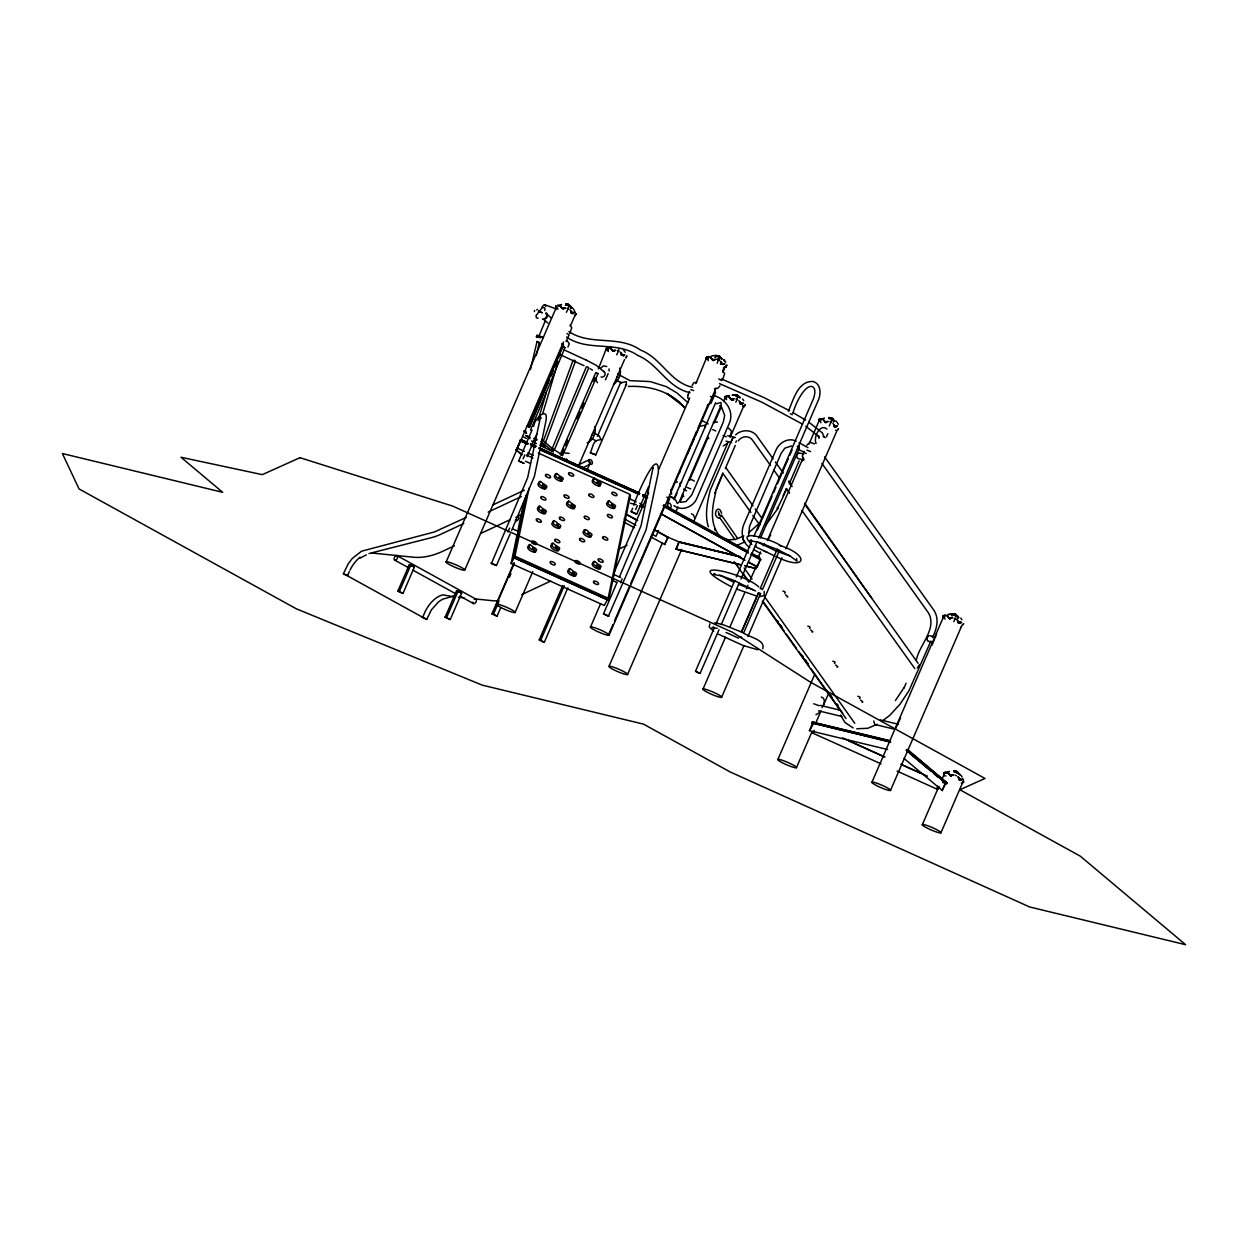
<?xml version="1.0" encoding="UTF-8"?>
<svg xmlns="http://www.w3.org/2000/svg" width="1248" height="1248" viewBox="0 0 1248 1248"><rect width="100%" height="100%" fill="white"/><g stroke="black" fill="none" stroke-linecap="round" stroke-linejoin="round"><path stroke-width="1.5" d="M525.938 431.995L525.954 431.215M609.149 371.03L608.962 368.924M593.845 432.853L599.134 435.802L601.146 439.748C592.909 439.826 593.642 445.037 590.382 452.79L595.78 454.88L626.434 384.322L626.278 381.654L621.161 382.808L616.59 380.281M943.769 774.166L944.112 772.528L944.252 773.978M932.1 645.091L936.515 633.812M758.644 538.122L817.986 400.967C821.044 394.742 821.402 383.885 813.197 381.529C797.768 380.453 793.229 400.795 788.33 411.138M718.302 511.555L719.285 514.987M612.628 351.265L613.954 351.218A10.811 8.596 -76.4 0 1 614.609 350.875M712.639 360.376L713.965 360.329M731.11 399.703L731.203 399.266A10.218 1.31 23.4 0 1 733.59 400.218M825.178 422.464L826.504 422.417L825.568 422.198M949.322 618.79L952.38 617.838L948.62 618.025M950.18 775.772L951.506 775.741A10.811 8.596 -76.4 0 1 952.832 775.102M928.886 635.794L927.404 637.135L927.139 639.959A2.714 2.168 -76.4 0 0 927.857 640.973M596.996 594.578L607.558 599.336L604.313 605.498L511.118 563.472L516.968 535.314M517.748 531.554L523.973 501.509M513.084 557.388L514.956 556.187L608.15 598.198L608.65 600.319L513.084 557.388L525.158 499.184M526.001 495.316L513.146 557.263L608.65 600.319L630.458 495.191M514.956 556.187L529.074 488.155M608.15 598.198L629.71 494.255L538.278 453.04M715.853 491.837C712.187 507.172 709.254 522.584 719.347 535.782M873.678 720.985L874.879 724.464L894.754 729.269M530.431 369.595L537.061 341.453L539.292 342.498L536.297 355.54M945.812 781.732L946.702 783.744L906.079 750.11M646.573 497.375L645.856 495.846L647.041 497.375M760.765 588.463L762.434 589.602L779.454 550.462L777.145 549.416L789.516 555.61L796.988 561.179L796.505 558.464M781.357 545.844C780.016 546.281 777.956 543.847 780.655 545.688C811.138 555.89 805.397 571.662 775.819 556.374M538.044 420.514L546.296 392.621M551.242 375.882L552.895 370.297M542.646 413.899L558.043 361.795M596.326 377.692L596.201 380.905L597.558 382.746M509.605 528.091L507.952 531.976M517.031 536.328L516.812 537.389L518.622 534.3M622.159 578.838L620.506 582.722M534.347 311.579L534.706 310.424M343.387 573.784L348.005 575.874L343.387 573.784L348.27 563.753L352.279 558.433L361.514 551.21L434.444 531.96L466.362 517.358M426.8 619.242L422.152 617.245L426.785 619.32L431.371 609.898L438.61 601.723L442.728 599.165L454.272 595.951M643.313 504.941L639.772 503.35M646.402 496.189L646.885 497.11M694.184 522.304L693.28 521.539M714.355 627.682L695.51 671.252L697.414 672.485L700.128 673.343L718.988 629.772M700.128 673.343L695.51 671.252M811.793 732.701L881.088 763.87M518.638 460.902L524.129 463.382L518.606 461.011L532.007 430.045M541.039 418.361L540.509 416.91L527.67 477.641L491.416 563.534L496.439 565.5L510.136 533.863M524.784 454.927L523.115 458.812M496.439 565.5L490.948 563.02M648.554 486.704L636.683 514.129L631.16 511.758L632.674 508.232M634.156 504.8C630.224 511.368 659.1 440.06 658.351 472.415L646.043 529.963L608.384 616.184L603.47 613.876L617.183 582.145M637.338 505.674L635.653 509.558M636.683 514.129L631.192 511.649M608.993 616.247L603.502 613.766M802.355 460.918L802.667 459.919M561.694 307.616A10.811 1.232 -65.7 0 1 561.538 308.147L565.282 307.96L562.255 308.428L563.55 308.864A10.811 8.596 -76.4 0 1 564.876 308.225M611.926 350.516L615.685 350.329L612.69 350.797L613.33 351.25M623.392 354.526A10.811 1.232 -65.7 0 1 623.095 355.54L620.334 352.154L622.456 355.212L621.286 354.572A10.811 9.844 -50 0 0 621.036 353.824M711.953 359.627L715.712 359.44L712.717 359.908L713.263 360.625M723.107 364.65L720.346 361.265L721.438 362.419M730.579 398.424A10.811 1.232 -65.7 0 1 730.423 398.954L734.183 398.767L731.141 399.235L728.692 396.536L731.749 399.953M741.749 403.447A10.811 1.232 -65.7 0 1 741.593 403.978L738.832 400.592M824.491 421.699L828.235 421.512L825.256 421.98L825.802 422.713M955.048 618.727L953.831 621.66M959.946 622.534A10.811 1.232 -65.7 0 1 959.79 623.064L957.029 619.679M949.494 775.024L953.254 774.836L950.258 775.304L950.804 776.022M960.82 779.516A10.811 1.232 -65.7 0 1 960.664 780.047L957.887 776.662L960.024 779.719L958.682 779.548M569.759 333.372L571.771 327.787L570.055 325.26M687.913 395.195L687.679 397.878L689.239 399.485M679.91 486.47L680.02 483.226L681.673 482.196M671.642 494.239L670.956 489.637M714.932 493.272L715.307 492.211M553.379 449.701L554.362 449.951L588.713 367.832L587.839 367.006L586.388 366.818L552.068 448.874M543.613 440.372L573.004 360.516L574.704 360.282L575.406 361.343L545.314 443.118M687.944 395.132L689.536 391.373M536.328 315.26L541.866 308.131A6.38 2.636 -52.6 0 1 544.721 310.518M567.731 309.566L566.389 312.296M618.119 351.936L616.684 354.76M736.616 400.374L735.836 402.184M528.902 427.315L562.723 346.429L563.628 347.022M715.681 490.511L722.951 473.226L715.962 490.48M762.746 648.726C765.851 639.756 748.597 637.135 743.636 632.986L760.547 593.502L758.425 592.894L741.515 632.174M606.091 349.861L607.324 347.677M724.573 398.299L725.806 396.115L724.807 397.691L725.899 398.533L724.823 397.706C725.244 394.805 724.027 398.923 725.4 397.66L725.182 397.909M715.4 403.244L673.795 499.403L675.589 499.84L677.29 503.459L679.286 501.868L721.11 405.194L720.97 402.527L716.43 403.744L715.572 402.917M714.589 493.319L715.026 492.242M760.578 537.904L799.328 448.328L799.188 445.676L797.285 446.41M932.412 637.525C936.78 629.304 939.494 618.587 933.878 610.241L824.585 456.877M529.168 427.346L549.354 379.096M550.852 375.523L553.098 370.157M554.596 366.584L556.826 361.218M529.402 427.44L549.557 379.236M551.054 375.664L553.285 370.313M554.783 366.74L557.014 361.39M558.511 357.817L560.009 354.245M530.478 430.123L564.938 347.693L563.659 347.038M725.306 468.577L735.275 445.411M783.042 496.049L786.583 488.654L783.354 496.158M789.188 484.021L799.141 460.855M916.313 660.161C919.074 645.138 937.139 629.257 928.715 613.283L821.917 463.414M927.092 637.868L927.451 637.057M930.868 641.098L908.887 690.893L899.948 704.262L889.746 715.385L883.584 720.034M679.13 473.366L680.004 471.354M687.695 453.508L689.77 448.687M691.158 445.458L693.935 439.031M695.323 435.817L699.598 425.896M349.315 571.615L347.49 575.827L422.666 617.292L424.492 613.08A23.93 14.18 -61.1 0 1 439.717 595.92L442.666 594.859L454.459 596.856M397.878 591.068L409.282 564.736L410.795 565.094L414.383 567.076L402.995 593.424L397.878 591.068L402.995 593.424M399.391 591.443L410.795 565.094M538.902 336.32L545.251 320.908M446.191 561.865L556.499 306.977M524.41 451.339L517.171 448.141L520.322 440.887L527.545 444.07M464.693 570.196A10.218 1.31 23.4 0 0 452.213 563.316A10.218 1.31 23.4 0 0 449.42 564.58A10.218 1.31 23.4 0 0 464.693 570.196L563.425 342.046M570.367 326.009L574.22 317.101M445.146 617.152L456.55 590.803L458.047 591.162L461.651 593.159L450.247 619.507L445.146 617.152L450.247 619.507M527.108 425.927L527.904 426.613L563.503 344.526L561.6 343.84M446.659 617.51L458.047 591.162M527.108 456.534L536.749 434.242M511.649 530.353L534.394 476.393L545.813 421.668C549.198 404.929 534.347 418.205 533.629 426.442M595.764 372.637L560.165 454.724L562.505 455.692L598.042 373.558L595.904 372.746M500.854 607.386L497.047 616.169L491.946 613.829L513.989 562.879M496.579 604.204L514.316 563.207M561.366 454.475L563.675 449.14M565.219 445.567L567.528 440.216M576.794 418.829L579.883 411.7M581.412 408.143L583.736 402.792M592.987 381.404L594.532 377.832M598.385 368.924L606.544 348.02M491.946 613.829L493.444 614.188L498.763 601.895M509.418 577.294L510.931 573.784M605.467 379.844L608.15 373.636M515.065 612.55A10.218 1.31 23.4 0 0 502.585 605.67A10.218 1.31 23.4 0 0 499.793 606.918A10.218 1.31 23.4 0 0 515.065 612.55L532.802 571.553M578.323 466.378L624.593 359.44M598.182 434.476L620.88 382.044L621.161 382.808M587.215 469.794L590.616 461.932M567.887 587.792L544.315 642.252L542.802 641.893L539.214 639.896L562.77 585.437M539.214 639.896L540.712 640.271L564.283 585.796M590.538 626.933L600.6 603.673M613.766 573.253L648.601 492.742M658.679 469.482L689.645 397.909M695.838 383.588L706.337 358.363L707.413 359.206M619.476 576.872L641.02 525.845L653.063 467.657L653.234 468.421M608.291 635.31L612.94 624.577M614.484 621.005L629.195 587.012M630.755 583.424L664.045 506.485M671.018 490.386L696.571 431.34M698.116 427.752L708.178 404.492M722.888 370.5L724.448 366.928M609.024 635.279A10.218 1.31 23.4 0 0 596.56 628.384A10.218 1.31 23.4 0 0 593.767 629.647A10.218 1.31 23.4 0 0 609.024 635.279L715.884 388.346M722.857 372.247L725.166 366.881M667.649 503.443L669.646 498.841M711.251 402.714L715.556 392.574L714.558 388.861M722.608 379.688L724.636 373.604L722.748 371.124M658.523 530.509L656.011 536.328L652.657 534.472M609.008 666.26L662.438 542.786M675.605 512.366L677.929 506.984M680.254 501.618L683.358 494.458M689.551 480.152L708.131 437.19M714.324 422.885L721.297 406.77M723.622 401.404L725.166 397.831A10.218 1.31 23.4 0 1 725.899 397.784M667.056 536.89L679.474 542.038L735.275 555.516M668.023 537.295L664.607 544.487L668.023 537.295L654.514 529.838M741.437 565.032L675.932 549.089L679.068 541.819L740.532 556.686M676.26 549.276L679.068 541.819M729.924 437.206L731.546 431.122L728.52 428.142M627.51 674.606A10.218 1.31 23.4 0 0 615.03 667.727A10.218 1.31 23.4 0 0 612.238 668.975A10.218 1.31 23.4 0 0 627.51 674.606L681.72 549.338M693.326 522.491L728.177 441.948M730.501 436.582L743.668 406.162M792.948 413.244C795.397 403.65 804.242 385.663 811.668 386.396C816.145 387.332 815.162 394.259 813.306 399.048L754.01 536.063M715.868 624.203L734.744 580.57M736.289 576.997L751.702 541.398M757.396 530.088L772.044 496.252M773.588 492.695L775.897 487.344M777.442 483.787L788.221 458.858M789.766 455.302L792.074 449.951M721.25 624.546L739.378 582.644M740.922 579.088L757.099 541.679M759.252 554.954L760.578 551.912M804.133 451.277L802.355 456.16L803.899 459.373M703.061 689.021L725.525 637.12M730.174 626.387L744.884 592.394M746.429 588.806L747.973 585.234M749.533 581.662L756.491 565.547M767.333 540.509L802.948 458.188M809.141 443.882L819.874 418.86M768.253 539.417L770.749 534.721M756.881 566.795L760.297 559.603L757.162 566.873L748.426 562.146M758.472 592.8L741.437 631.94L743.231 632.908M760.219 588.541L777.145 549.416M826.488 436.847L827.83 433.742M721.562 697.351A10.218 1.31 23.4 0 0 709.082 690.472A10.218 1.31 23.4 0 0 706.29 691.735A10.218 1.31 23.4 0 0 721.562 697.351L744.011 645.466M747.895 636.511L781.966 557.794M785.834 548.839L836.94 430.747M777.91 759.408L814.804 674.17M890.713 742.248L811.606 722.842L813.727 722.186M813.29 723.84L809.562 730.751L812.401 723.325M822.026 707.6C824.148 704.761 826.207 698.24 821.278 696.992M796.411 767.754A10.218 1.31 23.4 0 0 783.931 760.859A10.218 1.31 23.4 0 0 781.139 762.122A10.218 1.31 23.4 0 0 796.411 767.754L811.777 732.233M815.615 723.356L820.997 710.923M823.306 705.588L827.908 694.933M812.963 733.231L814.211 730.33M871.978 782.153L943.582 616.684A10.811 9.844 -50 0 1 944.346 616.356M895.424 728.754L900.588 717.881M890.464 790.499A10.218 1.31 23.4 0 0 877.984 783.619A10.218 1.31 23.4 0 0 875.191 784.867A10.218 1.31 23.4 0 0 890.464 790.499L962.068 625.03M936.64 788.986L937.888 786.084M922.397 824.554L937.544 789.547M942.084 779.048L944.362 773.791M939.198 786.599L937.81 789.516L897.078 771.077M942.334 780.78L945.266 783.245L942.115 790.514L945.656 783.385M940.898 832.884A10.218 1.31 23.4 0 0 928.418 826.004A10.218 1.31 23.4 0 0 925.626 827.268A10.218 1.31 23.4 0 0 940.898 832.884L962.099 783.884M743.309 537.389L742.856 539.542L744.214 541.554M676.915 493.272L674.653 498.358L670.472 496.33M777.239 508.357L777.707 507.312M692.125 385.382L693.919 382.621L696.774 382.387M719.987 385.726L717.787 388.393L715.51 388.362M782.87 497.266L777.426 508.529M903.958 688.1L906.079 683.233M566.03 341.5L569.119 334.87L567.013 333.528M838.048 429.577L838.516 428.641L837.923 429.796M563.456 344.62L562.302 344.464M597.995 373.651L597.168 373.667M806.77 445.177L810.092 442.276L814.492 443.867M763.214 545.813L764.54 543.972M545.532 487.406A2.48 1.139 27.7 0 1 546 488.498L545.875 488.748A2.48 1.139 27.7 0 1 544.643 488.982L544.128 488.873A4.789 2.2 27.7 0 1 538.949 486.19A4.789 2.2 27.7 0 1 538.762 483.163L540.337 481.385L544.268 484.474M544.175 488.873L545.501 487.344A2.48 1.139 27.7 0 0 546.718 487.141L546.858 486.876A2.48 1.139 27.7 0 0 544.284 484.474M556.717 473.538L555.984 473.694A4.789 2.2 27.7 0 0 556.187 476.705A4.789 2.2 27.7 0 0 561.366 479.388L561.881 479.497A2.48 1.139 27.7 0 0 563.082 479.294L563.238 479.029A2.48 1.139 27.7 0 0 560.664 476.627L556.717 473.538L555.126 475.316A4.789 2.2 27.7 0 0 555.329 478.343A4.789 2.2 27.7 0 0 560.508 481.026L561.023 481.135A2.48 1.139 27.7 0 0 562.224 480.917L562.38 480.652A2.48 1.139 27.7 0 0 562.208 479.95M538.933 507.796L539.791 506.173L543.722 509.262A2.48 1.139 27.7 0 1 546.312 511.649L546.172 511.898A2.48 1.139 27.7 0 1 544.955 512.132L544.487 512.023A4.789 2.2 27.7 0 1 539.261 509.34A4.789 2.2 27.7 0 1 539.058 506.314L539.791 506.173M511.118 563.472L514.363 557.31L554.798 575.546M542.974 512.32L541.85 512.257M560.555 481.026L561.413 479.388M538.2 507.952A4.789 2.2 27.7 0 0 538.403 510.962A4.789 2.2 27.7 0 0 543.582 513.646L544.487 512.023M529.183 546.172L530.041 544.549L533.972 547.638A2.48 1.139 27.7 0 1 536.562 550.025L536.437 550.274A2.48 1.139 27.7 0 1 535.205 550.508L534.737 550.399A4.789 2.2 27.7 0 1 529.526 547.716A4.789 2.2 27.7 0 1 529.324 544.69L530.041 544.549M533.114 549.26L533.972 547.638M528.466 546.328A4.789 2.2 27.7 0 0 528.668 549.338A4.789 2.2 27.7 0 0 533.832 552.022L534.737 550.399M559.744 527.218A2.48 1.139 27.7 0 1 559.9 527.92L559.775 528.169A2.48 1.139 27.7 0 1 558.558 528.403L558.09 528.294A4.789 2.2 27.7 0 1 552.864 525.611A4.789 2.2 27.7 0 1 552.661 522.584L553.379 522.444C553.535 518.778 559.822 523.973 557.31 525.517M574.361 508.513A2.48 1.139 27.7 0 1 573.16 508.716L572.692 508.607A4.789 2.2 27.7 0 1 567.466 505.924A4.789 2.2 27.7 0 1 567.263 502.913L568.854 501.134L572.785 504.223A2.48 1.139 27.7 0 1 575.375 506.61L575.234 506.86A2.48 1.139 27.7 0 1 574.018 507.094L573.55 506.984A4.789 2.2 27.7 0 1 568.324 504.301A4.789 2.2 27.7 0 1 568.121 501.275L568.854 501.134M558.09 528.294L559.416 526.765A2.48 1.139 27.7 0 0 560.617 526.547L560.758 526.297A2.48 1.139 27.7 0 0 558.199 523.895M553.098 543.254L552.38 543.395A4.789 2.2 27.7 0 0 552.583 546.406A4.789 2.2 27.7 0 0 557.762 549.089L558.277 549.214A2.48 1.139 27.7 0 0 559.478 548.995L559.634 548.73A2.48 1.139 27.7 0 0 557.06 546.343L553.098 543.254L551.522 545.033A4.789 2.2 27.7 0 0 551.725 548.044A4.789 2.2 27.7 0 0 556.904 550.727L557.419 550.836A2.48 1.139 27.7 0 0 558.62 550.618L558.776 550.368A2.48 1.139 27.7 0 0 558.605 549.65M572.052 507.281L571.132 507.328M572.692 508.607L573.55 506.984M556.187 547.966L557.045 546.328M594.594 478.374L593.861 478.53A4.789 2.2 27.7 0 0 594.064 481.541A4.789 2.2 27.7 0 0 599.243 484.224L599.758 484.333A2.48 1.139 27.7 0 0 600.959 484.115L601.115 483.865A2.48 1.139 27.7 0 0 598.541 481.463L594.594 478.374L593.003 480.152A4.789 2.2 27.7 0 0 593.206 483.163A4.789 2.2 27.7 0 0 598.385 485.846L598.9 485.971A2.48 1.139 27.7 0 0 600.101 485.753M556.951 550.727L557.809 549.089M597.73 482.945C600.101 481.775 594.469 483.101 598.525 481.463M598.432 485.846L599.29 484.224M590.944 535.938A2.48 1.139 27.7 0 1 591.115 536.656L590.975 536.89A2.48 1.139 27.7 0 1 589.758 537.124L589.29 537.014A4.789 2.2 27.7 0 1 584.064 534.331A4.789 2.2 27.7 0 1 583.861 531.32L584.594 531.164C584.735 527.498 591.037 532.709 588.526 534.253M575.281 574.61A2.48 1.139 27.7 0 1 575.749 575.718L575.609 575.968A2.48 1.139 27.7 0 1 574.392 576.186L573.924 576.077A4.789 2.2 27.7 0 1 568.698 573.394A4.789 2.2 27.7 0 1 568.495 570.383L570.086 568.604L574.018 571.693A2.48 1.139 27.7 0 1 576.607 574.08L576.467 574.33A2.48 1.139 27.7 0 1 575.25 574.564L574.735 574.439A4.789 2.2 27.7 0 1 569.556 571.771A4.789 2.2 27.7 0 1 569.353 568.745L570.086 568.604M589.29 537.014L590.616 535.501A2.48 1.139 27.7 0 0 591.817 535.283L591.973 535.018A2.48 1.139 27.7 0 0 589.399 532.631M614.531 508.295A2.48 1.139 27.7 0 1 613.33 508.513L612.862 508.404A4.789 2.2 27.7 0 1 607.636 505.721A4.789 2.2 27.7 0 1 607.433 502.694L609.024 500.916L612.955 504.005A2.48 1.139 27.7 0 1 615.545 506.407L615.404 506.657A2.48 1.139 27.7 0 1 614.188 506.875L613.72 506.766A4.789 2.2 27.7 0 1 608.494 504.083A4.789 2.2 27.7 0 1 608.291 501.072L609.024 500.916M573.269 574.751L572.146 574.688M573.924 576.077L574.782 574.454M612.862 508.404L613.72 506.766M594.641 561.46L593.83 561.491A4.789 2.2 27.7 0 0 594.032 564.517A4.789 2.2 27.7 0 0 599.196 567.185L599.726 567.31A2.48 1.139 27.7 0 0 600.928 567.091L601.068 566.826A2.48 1.139 27.7 0 0 598.51 564.439L594.641 561.46L592.972 563.129A4.789 2.2 27.7 0 0 593.174 566.14A4.789 2.2 27.7 0 0 598.354 568.823L598.868 568.932A2.48 1.139 27.7 0 0 600.07 568.714M598.4 568.823L599.258 567.2M717.148 363.246L718.364 360.329A13.51 1.544 -65.7 0 0 718.864 358.504M711.266 402.667L707.335 405.584M590.382 452.79L595.78 454.88M597.433 436.223L598.416 435.38M626.434 384.322L625.451 385.164M545.314 513.536L545.454 513.287A2.48 1.139 27.7 0 0 544.549 511.789M535.579 551.912L535.704 551.663A2.48 1.139 27.7 0 0 535.532 550.961M574.376 508.498L574.517 508.248A2.48 1.139 27.7 0 0 574.049 507.14M600.116 485.737L600.257 485.488A2.48 1.139 27.7 0 0 599.789 484.38M614.546 508.279L614.687 508.045A2.48 1.139 27.7 0 0 614.515 507.328M600.085 568.698L600.21 568.464A2.48 1.139 27.7 0 0 599.742 567.356M520.868 440.7L521.96 439.998L527.483 442.478M732.436 438.469L710.159 490.402C707.382 502.18 704.59 514.831 708.349 526.718M727.256 443.383L723.232 445.91M820.014 712.218L815.989 714.745M600.335 368.425L603.564 365.82L606.762 366.538M778.393 507.764L765.632 525.314M895.378 700.596L903.802 687.991M744.307 406.427L745.306 404.57L744.292 406.442L742.903 406.084M751.468 539.869L749.72 540.524L759.767 542.615L777.223 549.479M709.816 623.797L709.254 627.151L713.716 631.316M738.223 440.84C742.31 435.224 749.908 435.926 752.435 440.076L770.422 465.317M760.25 522.506L748.348 533.068M819.094 419.203L818.766 420.841L819.452 420.42A1.981 1.81 -50 0 0 818.86 421.231M606.559 348.02L607.402 350.095M819.109 419.203L818.875 420.451L819.874 418.86M607.324 347.677L606.341 349.19L607.542 350.064M714.87 573.472L713.216 574.47L721.375 575.827L733.231 580.102L755.695 591.006M719.269 515.518L718.879 514.145M567.918 347.1L569.291 343.777L567.325 340.876M566.467 304.855L568.105 304.309L571.787 307.71M829.421 418.408L831.059 417.862L832.198 420.061M957.2 773.37C958.464 770 952.333 772.294 955.656 771.139L957.138 772.746M829.234 425.958L830.903 422.401A13.51 1.544 -65.7 0 0 831.106 421.73M566.514 304.918L568.854 304.949M716.929 356.398L718.77 355.883L721.812 358.504M720.892 405.725L719.628 405.787M829.468 418.486L831.293 417.955L832.12 419.437M953.612 614.812L955.438 614.281L956.264 615.763M720.782 516.625L721.578 515.393L720.58 515.159M784.524 593.284L784.696 593.143A1.56 1.03 24.6 0 0 784.633 591.599L782.839 591.053M809.515 628.352L809.687 628.212A1.56 1.03 24.6 0 0 809.624 626.668L807.83 626.137M834.506 663.437L834.678 663.281A1.56 1.03 24.6 0 0 834.616 661.752L832.822 661.206M859.498 698.506L859.685 698.365A1.56 1.03 24.6 0 0 859.607 696.821L857.813 696.275M713.794 626.933L712.015 627.65L717.179 628.306M917.296 667.945L919.23 664.872M724.542 539.838L725.728 539.23A2.855 2.278 -76.4 0 1 727.818 540.353L728.052 541.039M735.649 434.881C741.686 429.047 752.653 429.234 757.333 436.675L773.105 458.812M559.042 305.573L558.636 305.822A1.981 1.576 -76.4 0 0 557.918 306.431M709.457 357.037L709.051 357.302A1.981 1.576 -76.4 0 0 708.661 357.552M946.998 772.45L946.592 772.699A1.981 1.576 -76.4 0 0 945.875 773.308M950.04 619.133L949.712 618.524M543.379 487.703L542.209 487.344M607.37 348.956L607.823 348.676A13.51 12.293 -50 0 1 608.759 348.176M359.845 558.277L366.288 554.876M808.096 663.452L807.253 663.187M943.597 616.746C942.131 617.448 943.738 613.86 942.786 617.386L943.597 616.746A10.218 1.31 23.4 0 1 944.315 616.637M713.326 422.308L717.506 422.042M760.718 593.783L759.268 593.533M565.391 305.37L568.776 304.59L570.43 306.696M735.4 395.616L736.991 395.117L739.752 397.082M953.612 614.702L955.609 614.437L956.327 616.387M756.304 546.187L755.196 545.579M492.726 505.003L524.378 490.168M578.885 464.63L589.43 459.685M463.741 523.536L441.043 534.175A77.189 45.739 -61.1 0 1 431.621 537.607L369.018 553.519M488.186 512.086L521.368 496.532M582.473 467.891L589.462 464.615M454.444 545.782L442.993 551.148A101.182 59.966 -61.1 0 1 413.182 557.185L371.826 553.004M480.574 533.536L510.182 519.667M522.382 513.942L517.639 516.235A2.558 1.513 -61.1 0 1 518.248 519.527A2.558 1.513 -61.1 0 1 515.284 519.964M521.773 594.61L550.649 581.084M618.415 549.307L627.058 545.267M743.855 535.922L735.665 539.432L727.272 539.838M737.818 544.955L744.916 541.913M877.172 724.277L867.797 728.286L856.752 728.77M676.463 482.368L677.461 481.946M735.836 395.366L737.833 395.522L740.298 397.831M565.921 304.996L568.495 304.559L566.452 303.966M716.336 356.476L719.269 356.429M828.875 418.564L831.886 418.267L834.725 421.387M688.912 479.84L691.283 479.497L694.403 481.073M953.878 771.872L956.233 771.358L958.277 772.59M613.501 384.571C618.025 381.28 622.471 373.324 619.492 368.066M564.985 453.008L569.182 453.383M960.554 627.354L961.397 627.089M572.036 312.842L572.52 313.732L570.882 312.203L574.564 312.546L572.021 312.811L569.93 309.785M621.613 355.337L624.952 354.916L622.315 355.15M739.518 402.262A10.811 9.844 -50 0 1 739.768 403.01L743.449 403.354M834.163 426.52L837.517 426.098L834.007 426.52M957.731 621.332A10.811 9.844 -50 0 1 957.98 622.097L961.646 622.44L957.809 622.565M959.166 779.844L962.52 779.423L958.838 779.08M735.478 395.507L737.381 395.366L732.904 395.023L737.35 395.351M829.53 418.267L831.714 418.142L833.82 419.843M953.675 614.593L956.03 614.609L958.495 616.918M954.533 771.576L956.732 771.467L959.743 774.587M540.431 481.51L539.62 481.541A4.789 2.2 27.7 0 0 539.807 484.552A4.789 2.2 27.7 0 0 544.986 487.235L545.033 487.235M554.237 520.806L553.519 520.962A4.789 2.2 27.7 0 0 553.722 523.973A4.789 2.2 27.7 0 0 558.886 526.656L558.948 526.656M585.452 529.526L584.719 529.682A4.789 2.2 27.7 0 0 584.922 532.693A4.789 2.2 27.7 0 0 590.101 535.376L590.148 535.376M734.588 437.424L733.434 437.814A2.948 2.34 -76.4 0 0 732.077 440.279M799.36 453.086L798.205 453.476A2.948 2.34 -76.4 0 0 796.848 455.941L797.02 457.361A2.714 2.168 -76.4 0 0 797.737 458.375M739.612 403.478L743.449 403.369M571.054 312.952L571.974 312.796L571.022 310.939M739.955 403.759L740.953 403.65M958.152 622.846L959.15 622.736M951.101 614.094L955.578 614.437L954.236 614.437M538.699 336.024L543.161 337.631M757.848 555.984L759.314 556.296M617.947 377.364L617.245 376.6M592.862 435.302L592.176 434.554M520.79 440.092L521.96 439.998M520.51 440.248L526.531 442.588M522.179 440.092L520.198 439.842M520.291 440.466L528.107 443.617M517.171 448.141L520.447 440.872L527.888 444.038M736.039 395.351L738.067 396.677M538.481 342.514L539.308 342.498M715.198 355.508L718.52 355.82L720.845 358.176M951.865 613.922L955.547 614.422M562.864 346.46L564.86 347.708M741.671 637.588L739.44 636.574L741.515 637.541M587.184 442.728C593.018 441.137 596.591 432.089 594.844 426.551M700.034 426.286L705.167 425.131L705.37 427.409M680.846 502.32L685.948 501.571L691.751 494.972L723.341 421.949L724.682 415.444L721.609 407.176M791.575 445.942L784.898 448.11L781.17 453.289L749.564 526.313L748.613 535.954M543.582 513.646L544.097 513.755A2.48 1.139 27.7 0 0 545.298 513.552M533.832 552.022L534.362 552.131A2.48 1.139 27.7 0 0 535.564 551.928M731.188 399.235L732.451 399.672A10.811 8.596 -76.4 0 1 733.106 399.313M759.954 596.591L764.072 595.53L764.228 591.396M458.312 597.246L464.084 597.823M565.672 303.95L568.464 304.528M716.087 355.415L719.644 356.288L720.829 358.098M828.625 417.503L832.182 418.376L833.352 420.124M953.628 770.827L957.185 771.685L958.37 773.495M833.68 426.239L835.006 426.395L834.35 425.194M785.616 594.828L787.784 596.575A1.56 1.03 24.6 0 1 787.145 597.09M810.607 629.897L812.776 631.644A1.56 1.03 24.6 0 1 812.136 632.159M835.598 664.966L837.782 666.713A1.56 1.03 24.6 0 1 837.127 667.228M860.59 700.05L862.774 701.782A1.56 1.03 24.6 0 1 862.118 702.312M720.377 364.057L724.979 364.026L721.297 363.683A10.811 9.844 -50 0 0 721.048 362.934M570.726 312.686L571.99 312.842M621.13 355.04L622.393 355.196M719.191 356.054L716.992 356.179L720.018 356.616L722.202 359.19M958.058 618.509L955.609 614.453L958.885 617.604M557.762 305.042L558.745 305.183M708.193 356.507L709.16 356.663M608.166 347.396L609.133 347.552M726.664 395.85L727.631 395.99M820.716 418.595L821.699 418.735M944.861 614.921L945.828 615.077M945.734 771.919L946.702 772.06M529.776 437.408L525.595 435.443L529.823 437.159M534.971 438.157L534.643 437.549M690.862 389.641L693.623 390.593M693.982 522.319L693.108 522.101M712.639 398.081L710.44 396.349M742.747 406.13L743.995 406.832L743.886 406.052M714.886 622.643L723.668 624.905L741.655 632.065M718.396 634.187L742.95 645.419L757.645 649.756M628.306 386.459C648.523 385.507 670.051 390.858 683.857 406.708L666.931 393.463L678.99 402.074L684.512 407.628M829.405 417.534L832.556 418.688L833.555 422.042M597.262 567.668L596.279 567.154M954.408 770.843L958.214 772.933M760.188 559.588L761.062 559.79L750.922 554.19M563.55 308.864L561.538 308.147M613.018 351L613.954 351.218M813.727 703.794L818.969 705.666M950.586 775.507L951.506 775.741M727.646 435.692L735.166 437.502M799.937 453.164L803.696 454.085M725.977 441.168L731.609 442.525M798.252 458.656L803.899 460.013M630.614 503.272L636.215 504.629M639.943 505.534L643.984 506.61M640.021 506.204L643.75 507.094M640.364 506.392L644.077 507.281M680.316 542.506L736.18 556.015M675.932 549.089L741.109 564.845M744.838 565.75L756.007 568.448M745.165 565.937L756.335 568.636M930.056 635.762L935.704 637.135M928.372 641.254L932.131 642.158M414.383 567.076L409.282 564.736M461.651 593.159L456.55 590.803M820.17 705.354L840.029 710.159M880.261 719.893L898.326 724.261M818.407 710.798L841.87 716.477M890.495 740.766L812.479 722.077L813.992 722.966M890.074 741.062L812.136 722.202L813.743 723.154M889.918 741.296L811.855 722.42L813.524 723.403M811.606 722.842L889.715 741.733M809.266 730.579L887.562 749.518M806.957 450.138L810.545 451.589M756.647 596.06L736.492 588.994M726.866 540.727L727.974 540.836L727.038 540.166M942.661 782.465L945.266 783.245M687.055 487.406L690.674 488.888M790.405 556.187L777.769 551.647M714.808 357.224L715.65 357.49M951.491 615.638L952.333 615.904M720.533 363.683L721.687 364.166M763.87 550.914L767.005 552.224M753.262 589.867L738.457 584.314M529.511 437.892L528.122 437.564L529.948 438.719M553.457 449.966L554.252 450.122L541.679 439.514M723.091 435.49L726.211 436.831M944.377 781.248L946.171 781.966M944.658 781.622L946.468 782.246M712.624 429.593L715.759 430.95M737.443 395.382L739.3 397.426L737.443 395.382L737.974 396.224M955.656 614.468L957.497 616.512M796.193 441.168C788.299 437.081 778.814 442.806 775.804 450.512L743.933 524.16C740.563 531.976 742.03 542.708 749.72 547.404M719.191 518.326C710.986 515.549 718.676 502.538 721.594 513.427M691.439 513.833L693.389 514.878L694.59 517.78M541.975 307.414A4.789 1.888 -69.8 0 1 544.892 304.762L555.235 308.568M673.436 498.311L670.176 496.891M535.002 438.703L537.17 439.67M536.562 439.998L533.723 438.594M533.036 441.09L534.986 441.62L533.707 440.731M540.431 337.818L536.219 336.617L536.999 337.49M690.69 520.369L692.047 520.931M724.448 538.996L726.461 539.854M717.382 359.72L718.973 360.344M566.966 308.24L568.558 308.864M829.92 421.793L831.511 422.432M617.37 350.61L618.946 351.234M735.868 399.048L737.443 399.672M954.065 618.119L955.64 618.758M954.923 775.117L956.514 775.741M553.223 449.873L552.256 449.436M721.406 378.908L763.994 397.582L789.61 410.748M719.425 383.588L761.935 402.23L802.636 424.211M718.723 378.971L721.594 380.515M540.478 443.773L543.005 444.553L541.18 443.399M779.22 544.799C775.538 541.492 732.935 526.172 751.873 544.502M776.178 551.023L758.456 542.537M774.212 555.734L756.101 547.061M738.473 638.149L726.024 632.455M554.362 449.951L552.318 448.906M690.004 392.683C667.306 387.816 658.429 363.932 637.806 355.446C616.044 340.454 588.104 352.014 566.608 337.1M834.21 426.083L835.474 427.284L832.884 423.337M730.423 398.954L731.515 399.438M741.593 403.978L739.768 403.01M621.66 354.9L623.095 355.54M568.916 331.547C590.569 346.211 618.712 334.636 640.489 350.064C661.502 358.004 669.911 382.512 692.609 387.301M959.79 623.064L957.98 622.097M530.821 443.992L536.312 446.472M539.698 447.985L639.054 492.788M521.461 440.045L526.968 442.354M530.275 444.023L535.751 446.316M539.074 447.985L639.522 493.272M642.892 494.598L647.696 497.671M531.82 444.974L535.361 446.566M538.886 448.157L639.6 493.568M643.126 495.16L646.667 496.751L646.402 497.858L642.907 496.08M531.648 445.208L535.174 446.8M540.493 449.202L639.584 493.88M643.126 495.472L646.667 497.063M531.43 445.645L534.971 447.236M540.275 449.639L639.428 494.333M642.97 495.924L646.511 497.531M530.977 445.692L534.643 447.283M539.854 449.686L639.335 494.536M527.826 452.946L533.286 455.333M629.086 498.592L636.199 501.805M526.469 455.068L532.927 457.969M525.548 461.245L530.384 463.429M512.897 528.996L519.355 531.898M614.156 574.642L620.599 577.559M611.614 580.133L616.45 582.317M558.324 577.138L593.486 592.987M959.228 779.407L960.664 780.047M842.603 737.911L885.004 757.037M900.916 764.197L927.404 776.147M848.531 740.766L883.927 756.725M901.633 764.712L921.118 773.495M586.388 360.188L595.951 365.149L604.079 371.764M823.196 436.566L825.256 437.674M563.41 349.565L586.544 360.251M560.851 355.009L584.002 365.695M733.746 582.254L719.737 575.047M731.578 586.841C675.808 557.419 744.354 572.832 758.722 586.903M790.327 413.65L792.262 414.804M543.442 337.444L536.843 335.166L538.465 336.523M523.645 437.003L526.453 438.454M531.445 441.028L536.453 443.602M539.776 445.318L553.441 452.01L540.852 441.402M617.526 373.963L629.975 380.64L650.239 381.592L666.354 386.646L676.868 392.87L688.022 402.73M701.813 420.436L708.24 423.977M591.458 438.376L596.029 440.887M713.372 395.444C725.884 398.471 734.9 411.84 728.972 424.117L697.102 497.765C693.826 506.922 681.892 511.805 673.889 505.58M799.016 442.697L807.94 447.611M797.846 448.937L806.192 453.539M683.608 489.169L686.572 490.807M753.589 549.541L761.03 553.644M663.764 504.738L748.16 551.288M751.546 553.16L759.985 557.809M663.031 505.721L747.536 552.334M663.686 506.392L748.472 553.082M751.577 554.876L760.297 559.603M660.832 513.724L743.636 559.416M748.706 562.208L757.162 566.873M660.535 513.661L745.04 560.274M625.778 513.989L637.603 520.51M625.498 513.911L637.322 520.447M654.233 529.76L667.742 537.217M624.156 518.762L635.903 525.221M624.047 522.101L634.468 527.764M651.082 537.03L664.888 544.549M396.88 555.547L475.66 598.993L491.962 600.647A101.182 59.966 -61.1 0 0 499.013 600.772M493.444 614.188L497.047 616.169M540.712 640.271L544.315 642.252M394.524 560.009L407.924 567.403M412.948 570.18L456.534 594.22M459.888 596.076L473.288 603.47M666.838 497.125L669.209 498.467M793.057 412.698L805.646 420.092M740.173 403.51L741.125 404.04M590.117 368.737L592.457 370.11M555.251 450.419L559.588 453.196M813.306 722.062L814.819 722.842M812.885 722.015L814.273 722.842M568.542 304.574L569.072 305.417M537.529 342.186L536.921 341.531M853.117 727.896L845.114 722.608L840.512 715.057M808.829 422.198L822.354 432.869L823.867 436.613M805.771 426.286L819.094 436.784L818.345 435.755L819.078 438.407M707.569 359.174L706.228 358.769L706.914 358.332A1.981 1.81 -50 0 0 706.586 358.706A10.218 1.31 23.4 0 1 706.68 358.535M846.019 718.536L762.31 601.208M708.88 438.61L707.694 437.252M683.81 496.548L682.391 494.504M721.297 363.683L722.467 364.322L721.812 363.121M545.735 313.31L551.491 318.162M543.52 319.363L547.841 322.998M907.312 749.33L946.702 782.574M907.421 749.814L946.826 782.933M907.39 750.11L946.842 783.276M907.218 750.563L946.702 783.744M910.042 753.652L930.587 770.921M933.52 773.386L937.919 777.083M523.63 430.888L526.531 433.43L526.141 432.76M903.973 758.441L942.521 790.655M515.923 449.592L521.789 454.537M515.986 449.842L521.929 454.849M544.892 304.762L545.298 305.089A4.789 1.888 -69.8 0 1 545.641 306.571M826.972 429.016C819.905 423.041 813.119 437.658 816.083 443.539M835.926 420.95L837.252 422.526M623.376 349.768L625.264 352.217M714.652 529.012L715.135 530.322M570.32 305.713L571.771 307.835M960.757 618.041L961.958 619.741M724.09 359.627L725.759 362.248M742.56 398.97L743.746 400.655M779.719 624.546L781.825 627.479M804.71 659.615L805.522 660.613M827.112 690.721L828.11 692.203M829.514 694.434L831.808 697.632M775.367 461.978L783.245 473.039M788.892 480.948L791.138 484.115M804.664 503.084L872.009 598.619M788.752 481.759L792.121 486.502M804.492 503.864L918.107 663.296M773.791 470.059L779.407 477.937M786.271 488.53L789.625 493.241M801.918 510.479L914.862 668.663M725.993 467.891L752.996 505.783M755.243 508.934L761.998 518.404M722.717 473.195L750.875 512.413M752.856 515.502L759.814 524.956M744.151 568.027L752.045 579.103M764.462 596.528L854.755 723.247M735.556 562.864L737.818 566.03M743.465 573.955L747.973 580.289M763.776 602.456L784.087 630.973M786.349 634.14L796.505 648.398M798.767 651.565L808.922 665.824M811.184 668.99L842.774 713.326M734.089 561.616L748.769 582.208M803.166 656.729L802.62 655.933M806.801 662.002L806.005 660.91M831.792 697.086L830.809 695.713M778.175 621.644L777.629 620.864M781.81 626.933L781.014 625.841M801.918 655.387L801.247 654.404M802.261 655.855L803.119 657.119M777.27 620.786L778.128 622.05M721.812 515.658L737.303 537.95M719.519 517.358L735.01 539.651M829.296 694.122L828.641 693.139M805.709 660.878L806.816 662.548M805.646 660.364L805.163 659.506M723.668 360.001L724.636 361.639M739.908 401.747L740.875 403.556M958.48 621.52L959.088 622.627M837.814 423.4L838.297 424.32M959.369 773.9L959.728 774.712M569.962 305.526L570.601 308.49M962.754 782.371L963.862 781.794L963.05 782.902L962.957 782.122A10.218 1.31 23.4 0 0 962.957 781.81M574.782 315.494L576.42 313.763L575.094 316.025L575 315.245A10.218 1.31 23.4 0 0 575.094 314.98M837.626 704.137L838.843 709.847M725.884 365.96L725.728 367.068L725.884 365.976M719.488 356.881L719.659 357.973M958.838 622.315A10.218 1.31 23.4 0 1 960.508 623.298M622.144 354.947A10.218 1.31 23.4 0 1 623.797 355.914M740.438 403.447A10.218 1.31 23.4 0 1 742.092 404.43M819.109 420.95A10.218 1.31 23.4 0 1 819.218 420.623M834.475 426.239A10.218 1.31 23.4 0 1 836.144 427.222M959.634 779.423A10.218 1.31 23.4 0 1 961.288 780.406M571.771 312.593A10.218 1.31 23.4 0 1 573.425 313.576M568.495 305.214A13.51 1.544 -65.7 0 1 568.448 307.024M568.152 308.178A13.51 1.544 -65.7 0 1 567.949 308.849M565.828 304.325A13.51 10.748 -76.4 0 1 568.214 305.214A13.51 12.293 -50 0 0 566.327 304.699M559.853 305.136A13.51 10.748 -76.4 0 1 561.553 304.481M569.993 306.056A13.51 12.293 -50 0 1 572.957 308.537M573.55 309.317A13.51 12.293 -50 0 1 574.08 310.144M574.548 311.002A13.51 12.293 -50 0 1 575.25 312.874M560.305 305.058A13.51 12.293 -50 0 1 561.304 304.808M557.95 309.192A1.981 1.576 -76.4 0 1 557.684 308.818M557.528 308.381A1.981 1.576 -76.4 0 1 557.466 307.882M556.078 309.551A1.981 1.81 -50 0 1 555.906 307.679M575.063 315.276A1.981 1.81 -50 0 1 574.704 315.65M735.54 395.351A13.51 10.748 -76.4 0 1 737.116 396.022A13.51 12.293 -50 0 0 736.18 395.725M727.927 396.38A13.51 10.748 -76.4 0 1 729.596 395.569M732.17 394.976A13.51 10.748 -76.4 0 1 733.886 395.008M736.71 396.334A13.51 1.544 -65.7 0 1 737.459 396.146M737.49 396.942A13.51 1.544 -65.7 0 1 737.428 397.348M737.334 397.831A13.51 1.544 -65.7 0 1 737.038 398.986M726.586 399.625A1.981 1.576 -76.4 0 1 726.352 398.689M726.554 397.691A1.981 1.576 -76.4 0 1 727.132 396.88M737.849 396.474A13.51 10.748 -76.4 0 1 739.206 397.613M829.608 418.096A13.51 10.748 -76.4 0 1 831.168 418.782A13.51 12.293 -50 0 0 829.265 418.252M831.901 419.234A13.51 10.748 -76.4 0 1 832.603 419.749M822.806 418.688A13.51 10.748 -76.4 0 1 824.507 418.049M820.903 422.744A1.981 1.576 -76.4 0 1 820.638 422.386M820.482 421.933A1.981 1.576 -76.4 0 1 820.622 420.436M820.872 419.999A1.981 1.576 -76.4 0 1 821.2 419.64M831.558 419.687A13.51 1.544 -65.7 0 1 831.496 420.108M831.402 420.592A13.51 1.544 -65.7 0 1 831.262 421.138M835.926 429.983A1.981 1.576 -76.4 0 1 835.536 430.232M958.776 773.448A13.51 12.293 -50 0 1 960.929 775.414M961.522 776.194A13.51 12.293 -50 0 1 962.052 777.02M962.894 778.799A13.51 12.293 -50 0 1 963.206 779.75L963.316 780.234A1.981 1.81 -50 0 1 963.44 780.718M945.391 773.183A13.51 12.293 -50 0 1 946.327 772.699M948.262 771.935A13.51 12.293 -50 0 1 949.26 771.685M954.283 771.576A13.51 12.293 -50 0 1 955.25 771.794M956.186 772.091A13.51 12.293 -50 0 1 957.949 772.933M945.906 776.069A1.981 1.576 -76.4 0 1 945.656 775.694M945.984 773.011A10.811 9.844 -50 0 1 946.764 772.746M953.784 771.202A13.51 10.748 -76.4 0 1 955.406 771.716M956.92 772.543A13.51 10.748 -76.4 0 1 957.606 773.074M947.825 771.997A13.51 10.748 -76.4 0 1 949.51 771.358M944.05 776.428A1.981 1.81 -50 0 1 943.706 775.538M943.862 774.556A1.981 1.81 -50 0 1 944.128 774.119M963.284 781.7A1.981 1.81 -50 0 1 962.66 782.527M961.74 782.948A1.981 1.81 -50 0 1 961.256 782.98M736.429 440.934A2.948 2.34 -76.4 0 1 735.727 442.213M956.623 619.258A10.811 9.844 -50 0 1 957.044 619.913M947.794 614.656A13.51 10.748 -76.4 0 1 954.548 614.734M956.748 616.091A13.51 10.748 -76.4 0 0 955.313 615.108A13.51 1.544 -65.7 0 1 955.531 616.918M945.048 619.07A1.981 1.576 -76.4 0 1 944.611 618.259M944.564 617.776A1.981 1.576 -76.4 0 1 944.611 617.261M945.344 615.966A1.981 1.576 -76.4 0 1 945.719 615.716M960.18 621.613A10.811 1.232 -65.7 0 1 960.071 622.05M948.386 614.687A13.51 12.293 -50 0 1 949.4 614.5M951.428 614.375A13.51 12.293 -50 0 1 953.41 614.578M942.833 618.556A1.981 1.81 -50 0 1 942.848 618.056M515.861 517.624A2.558 1.513 -61.1 0 1 516.251 517.093M474.302 599.414A2.558 1.513 -61.1 0 1 476.455 600.101A2.558 1.513 -61.1 0 1 474.692 603.439A2.558 1.513 -61.1 0 1 472.852 602.16M349.97 570.196A23.93 14.18 -61.1 0 1 360.11 557.201M608.353 351.562A1.981 1.576 -76.4 0 1 608.088 351.187M607.932 350.735A1.981 1.576 -76.4 0 1 607.87 350.251M608.322 348.8A1.981 1.576 -76.4 0 1 608.65 348.442M607.651 348.832A10.811 9.844 -50 0 1 608.416 348.504M612.222 349.487A10.811 1.232 -65.7 0 1 612.082 349.97M608.026 348.832A10.811 8.596 -76.4 0 1 608.696 348.613M618.852 349.393A13.51 1.544 -65.7 0 1 618.712 349.939M618.556 350.548A13.51 1.544 -65.7 0 1 618.353 351.218M610.256 347.49A13.51 10.748 -76.4 0 1 611.099 347.131M546.25 313.825A3.026 2.761 -50 0 1 544.908 318.365M538.153 318.084A6.38 2.636 -52.6 0 1 536.344 315.245M546.156 312.842A3.666 3.338 -50 0 1 547.326 316.04L547.061 316.945A3.666 3.338 -50 0 1 542.412 319.051M536.827 309.988A3.666 3.338 -50 0 1 537.498 309.317M604.937 372.902A3.026 2.761 -50 0 1 603.907 376.397M603.252 376.818A3.026 2.761 -50 0 1 601.052 376.943M603.439 371.42A3.026 2.761 -50 0 1 604.594 372.278M566.374 458.89A3.026 2.761 -50 0 1 567.232 460.044M717.756 358.644A10.811 9.844 -50 0 1 719.472 360.22M716.664 359.315A10.811 8.596 -76.4 0 1 719.394 359.346M715.4 355.664A13.51 10.748 -76.4 0 1 717.865 356.32M719.363 357.146A13.51 10.748 -76.4 0 1 720.065 357.677M720.72 358.27A13.51 10.748 -76.4 0 1 721.344 358.94M711.11 356.242A13.51 10.748 -76.4 0 1 714.558 355.618M708.365 360.672A1.981 1.576 -76.4 0 1 708.334 357.911M715.744 356.023A13.51 12.293 -50 0 1 717.694 356.398M708.427 357.614A10.811 9.844 -50 0 1 709.223 357.334M718.988 356.819A13.51 1.544 -65.7 0 1 719.02 357.614M723.715 367.552A1.981 1.576 -76.4 0 1 723.388 367.91M555.906 305.916L555.844 306.805L555.922 305.916M706.321 357.396L706.259 358.285L707.335 356.788L706.368 358.301L706.337 357.38M943.909 773.713L944.876 772.184L943.909 773.698M541.18 444.725L545.516 446.675L541.18 444.725M626.808 356.117L625.81 357.989L626.824 356.117M726.835 365.227L725.774 367.146L726.835 365.227M963.503 623.626L963.004 624.811L963.503 623.641M538.512 311.204L542.053 312.686L538.512 311.204M943.363 615.872L944.096 617.604L943.036 616.777L944.003 615.202L943.379 615.857M542.786 485.066L544.346 486.002L542.896 484.988M559.151 477.22L560.711 478.156L559.151 477.22M542.225 509.839L543.785 510.775L542.225 509.839M532.49 548.215L534.05 549.151L532.6 548.153M556.686 524.472L558.246 525.424L556.686 524.472M571.303 504.8L572.848 505.736L571.303 504.8M555.547 546.92L557.107 547.856L555.547 546.92M587.902 533.208L589.446 534.144L587.995 533.146M572.52 572.27L574.08 573.206L572.52 572.27M611.458 504.598L613.018 505.534L611.458 504.598M596.996 565.016L598.556 565.952L596.996 565.016M299.972 457.688L262.283 474.646L180.976 457.252L222.674 492.305L62.4 453.539L79.03 488.935L296.228 608.759L482.196 685.121L643.5 724.136L730.267 771.997L1029.647 906.968L1185.6 944.689L1080.3 856.175L959.899 789.75L984.984 778.456L810.326 682.11L732.716 632.362L452.712 506.111L299.972 457.688M823.805 420.217L822.744 419.297L825.162 421.902L823.805 420.217M711.266 358.145L710.221 357.209L712.624 359.814L711.266 358.145M947.95 616.543L946.889 615.623L949.307 618.228L947.95 616.543M611.255 349.034L610.194 348.098L612.612 350.704L611.255 349.034M560.851 306.665L559.79 305.744L562.208 308.334L560.851 306.665M948.823 773.542L947.762 772.621L950.165 775.211L948.823 773.542M559.868 518.934A2.87 1.31 27.7 0 0 564.33 520.307A2.87 1.31 27.7 0 0 561.491 517.234A2.87 1.31 27.7 0 0 559.868 518.934M545.984 476.252A2.87 1.31 27.7 0 0 550.446 477.61A2.87 1.31 27.7 0 0 547.607 474.552A2.87 1.31 27.7 0 0 545.984 476.252M564.486 496.735A2.87 1.31 27.7 0 0 568.948 498.092A2.87 1.31 27.7 0 0 566.108 495.035A2.87 1.31 27.7 0 0 564.486 496.735M569.088 474.521A2.87 1.31 27.7 0 0 573.55 475.878A2.87 1.31 27.7 0 0 570.71 472.82A2.87 1.31 27.7 0 0 569.088 474.521M612.425 494.068A2.87 1.31 27.7 0 0 616.886 495.425A2.87 1.31 27.7 0 0 614.047 492.367A2.87 1.31 27.7 0 0 612.425 494.068M607.823 516.266A2.87 1.31 27.7 0 0 612.284 517.639A2.87 1.31 27.7 0 0 609.445 514.582A2.87 1.31 27.7 0 0 607.823 516.266M532.163 542.88A2.87 1.31 27.7 0 0 536.624 544.237A2.87 1.31 27.7 0 0 533.785 541.18A2.87 1.31 27.7 0 0 532.163 542.88M589.321 495.784A2.87 1.31 27.7 0 0 593.783 497.156A2.87 1.31 27.7 0 0 590.944 494.083A2.87 1.31 27.7 0 0 589.321 495.784M598.603 560.695A2.87 1.31 27.7 0 0 603.065 562.052A2.87 1.31 27.7 0 0 600.226 558.995A2.87 1.31 27.7 0 0 598.603 560.695M594.001 582.91A2.87 1.31 27.7 0 0 598.463 584.267A2.87 1.31 27.7 0 0 595.624 581.209A2.87 1.31 27.7 0 0 594.001 582.91M580.102 540.212A2.87 1.31 27.7 0 0 584.563 541.57A2.87 1.31 27.7 0 0 581.724 538.512A2.87 1.31 27.7 0 0 580.102 540.212M603.221 538.481A2.87 1.31 27.7 0 0 607.682 539.838A2.87 1.31 27.7 0 0 604.843 536.78A2.87 1.31 27.7 0 0 603.221 538.481M541.367 498.451A2.87 1.31 27.7 0 0 545.828 499.808A2.87 1.31 27.7 0 0 542.989 496.751A2.87 1.31 27.7 0 0 541.367 498.451M555.266 541.148A2.87 1.31 27.7 0 0 559.728 542.506A2.87 1.31 27.7 0 0 556.889 539.448A2.87 1.31 27.7 0 0 555.266 541.148M584.719 517.998A2.87 1.31 27.7 0 0 589.181 519.355A2.87 1.31 27.7 0 0 586.342 516.298A2.87 1.31 27.7 0 0 584.719 517.998M575.5 562.411A2.87 1.31 27.7 0 0 579.961 563.784A2.87 1.31 27.7 0 0 577.122 560.711A2.87 1.31 27.7 0 0 575.5 562.411M550.664 563.363A2.87 1.31 27.7 0 0 555.126 564.72A2.87 1.31 27.7 0 0 552.287 561.662A2.87 1.31 27.7 0 0 550.664 563.363M536.765 520.666A2.87 1.31 27.7 0 0 541.226 522.023A2.87 1.31 27.7 0 0 538.387 518.965A2.87 1.31 27.7 0 0 536.765 520.666M667.586 504.395A2.558 1.591 64.9 0 0 670.192 507.78A2.558 1.591 64.9 0 0 670.394 503.989A2.558 1.591 64.9 0 0 667.586 504.395M396.224 559.759A2.558 1.513 -61.1 0 0 397.238 555.719A2.558 1.513 -61.1 0 0 394.165 558.106A2.558 1.513 -61.1 0 0 396.224 559.759M588.822 460.933A2.558 1.591 64.9 0 0 591.412 464.334A2.558 1.591 64.9 0 0 591.614 460.528A2.558 1.591 64.9 0 0 588.822 460.933"/></g></svg>
